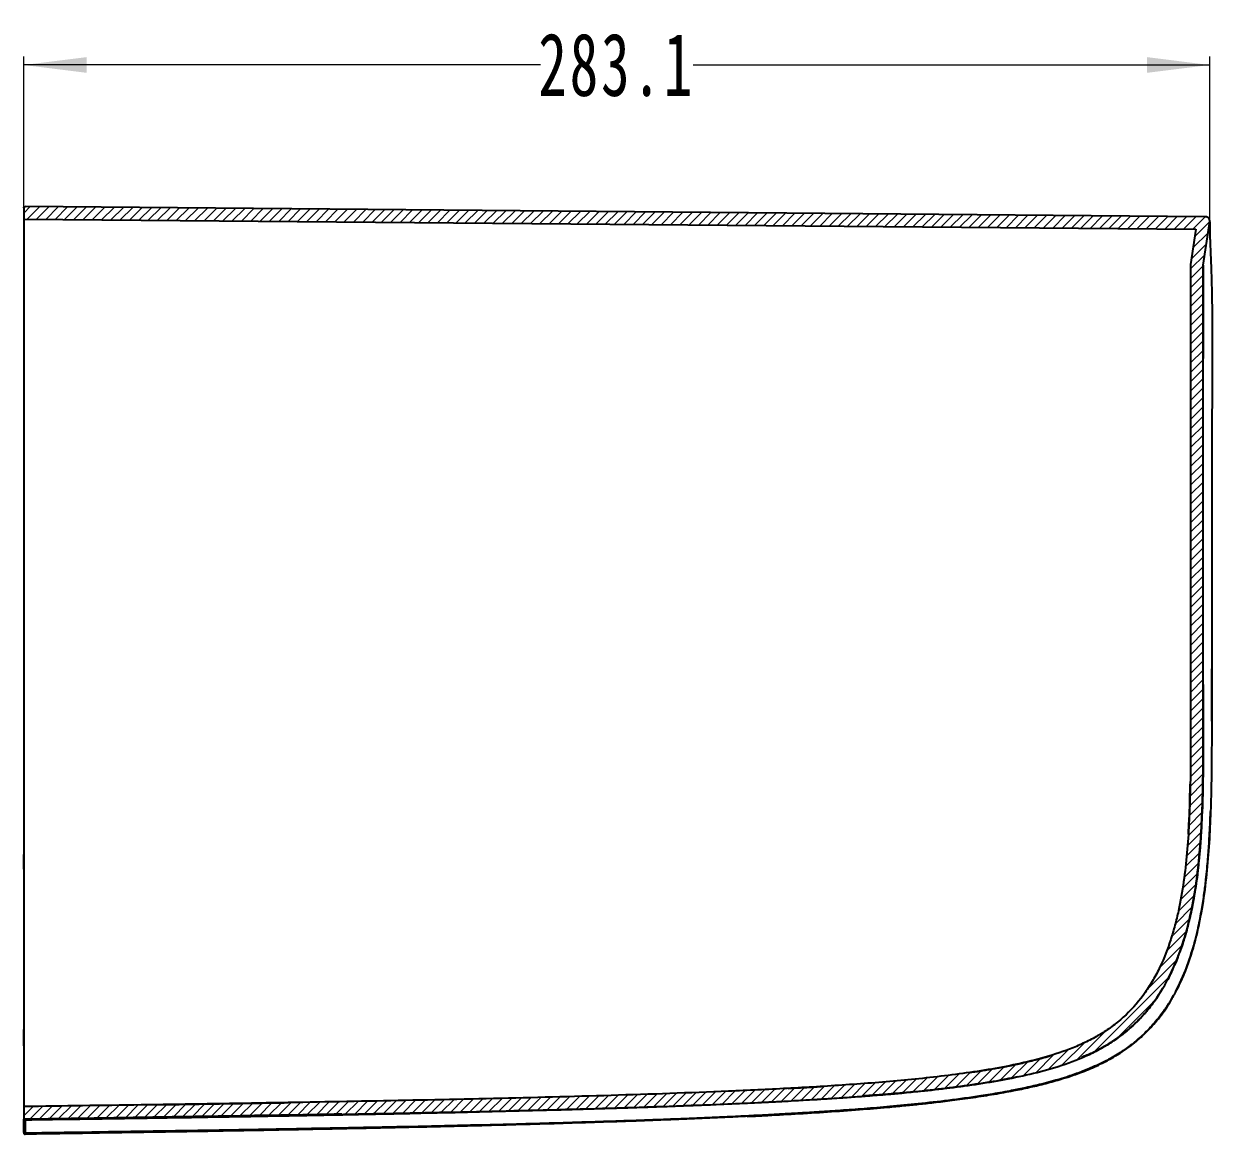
# Model space of a CAD drawing. Header units: millimetres. Extents: x 285 to 1847, y 467 to 1572.
# Drawn here: x 863.9 to 1147.6, y 850.5 to 1115.6 of the extents above; entities that cross this region are included whole.
import ezdxf

# ---------------------------------------------------------------- set-up
doc = ezdxf.new("R2010")
doc.units = ezdxf.units.MM
doc.header["$LTSCALE"] = 16.334999
doc.linetypes.add('点画线', pattern=[18, 12, -2, 2, -2])
doc.layers.get('0').update_dxf_attribs({"lineweight": 18})
doc.layers.add('尺寸线层', color=3, linetype='Continuous', lineweight=18)
doc.styles.add('标准', font='', dxfattribs={"width": 0.667})
doc.styles.get('标准').set_extended_font_data('宋体')
doc.dimstyles.new('标准', dxfattribs={"dimtxt": 3.5, "dimasz": 4, "dimexe": 2, "dimexo": 0, "dimtad": 1, "dimdec": 1, "dimdsep": 46, "dimtxsty": '标准', "dimblk": '_CAXARROW', "dimcen": 0, "dimdle": 6, "dimazin": 2, "dimtfac": 0.707107, "dimtdec": 3, "dimtmove": 2, "dimatfit": 3, "dimfxl": 0, "dimfrac": 2, "dimtolj": 1, "dimarcsym": 0})

# ---------------------------------------------------------------- blocks, each defined once
blk = doc.blocks.new('*X2')
at = {"layer": '尺寸线层'}
for points in [[(863.9, 1105.79), (878.9, 1107.67), (878.9, 1103.92)], [(1146.97, 1105.79), (1131.97, 1107.67), (1131.97, 1103.92)]]:
    blk.add_hatch(color=0, dxfattribs=at).paths.add_polyline_path(points, flags=0)
at = {"layer": '尺寸线层', "color": 0}
for p, q in [((863.9, 1071.69), (863.9, 1107.79)), ((1146.97, 1068.4), (1146.97, 1107.79)), ((987.21, 1105.79), (863.9, 1105.79)), ((1023.66, 1105.79), (1146.97, 1105.79))]:
    blk.add_line(p, q, dxfattribs=at)
at = {"layer": '尺寸线层', "color": 0, "linetype": '点画线', "insert": (1005.43, 1105.79), "char_height": 15, "width": 72.9079, "attachment_point": 5, "line_spacing_factor": 1.15057, "style": '标准'}
blk.add_mtext('\\T1.1;283.1', dxfattribs=at)
blk = doc.blocks.new('_CAXARROW')
blk.add_hatch(color=0).paths.add_polyline_path([(0, 0), (-1, 0.125), (-1, -0.125)], flags=0)

msp = doc.modelspace()

# ---------------------------------------------------------------- hatches: boundary and pattern name
at = {"linetype": 'Continuous', "lineweight": 18}
h = msp.add_hatch(dxfattribs=at)
h.set_pattern_fill('ANSI31', color=2, scale=0.5, style=0)
edge = h.paths.add_edge_path(flags=0)
edge.add_spline(control_points=[(1145.43, 1057.99), (1145.56, 1058.89), (1145.7, 1059.79), (1145.83, 1060.69), (1146.03, 1062.07), (1146.24, 1063.46), (1146.44, 1064.84), (1146.62, 1066.03), (1146.79, 1067.21), (1146.97, 1068.4)], knot_values=[0, 0, 0, 0, 2.728333, 2.728333, 2.728333, 6.930427, 6.930427, 6.930427, 10.523132, 10.523132, 10.523132, 10.523132], weights=[1, 1, 1, 1, 1, 1, 1, 1, 1, 1], degree=3, periodic=0)
edge.add_spline(control_points=[(1146.97, 1068.4), (1147.05, 1068.96), (1146.56, 1069.54), (1145.99, 1069.54)], knot_values=[0, 0, 0, 0, 1.693967, 1.693967, 1.693967, 1.693967], weights=[1, 1, 1, 1], degree=3, periodic=0)
edge.add_spline(control_points=[(1145.99, 1069.54), (1052.06, 1070.36), (958.13, 1071.17), (864.2, 1071.99)], knot_values=[0, 0, 0, 0, 281.795396, 281.795396, 281.795396, 281.795396], weights=[1, 1, 1, 1], degree=3, periodic=0)
edge.add_spline(control_points=[(864.2, 1071.99), (864.04, 1071.99), (863.9, 1071.85), (863.9, 1071.69)], knot_values=[0, 0, 0, 0, 0.470128, 0.470128, 0.470128, 0.470128], weights=[1, 1, 1, 1], degree=3, periodic=0)
edge.add_spline(control_points=[(863.9, 1071.69), (863.9, 1070.79), (863.9, 1069.89), (863.9, 1068.99)], knot_values=[0, 0, 0, 0, 2.697495, 2.697495, 2.697495, 2.697495], weights=[1, 1, 1, 1], degree=3, periodic=0)
edge.add_spline(control_points=[(863.9, 1068.99), (957.15, 1068.18), (1050.4, 1067.37), (1143.65, 1066.56)], knot_values=[0, 0, 0, 0, 279.766665, 279.766665, 279.766665, 279.766665], weights=[1, 1, 1, 1], degree=3, periodic=0)
edge.add_spline(control_points=[(1143.65, 1066.56), (1143.48, 1065.42), (1143.31, 1064.27), (1143.15, 1063.12), (1142.9, 1061.46), (1142.65, 1059.8), (1142.41, 1058.13)], knot_values=[0, 0, 0, 0, 3.477523, 3.477523, 3.477523, 8.520146, 8.520146, 8.520146, 8.520146], weights=[1, 1, 1, 1, 1, 1, 1], degree=3, periodic=0)
edge.add_spline(control_points=[(1142.41, 1058.13), (1142.41, 1032), (1142.41, 1005.87), (1142.41, 979.73), (1142.41, 966.33), (1142.48, 952.92), (1142.39, 939.51), (1142.31, 926.99), (1142.03, 914.27), (1139.1, 902.1), (1137.93, 897.29), (1136.29, 892.52), (1133.92, 888.18), (1131.95, 884.6), (1129.42, 881.24), (1126.39, 878.5), (1123.35, 875.75), (1119.77, 873.56), (1116.03, 871.89), (1106.6, 867.7), (1096.13, 866.08), (1085.89, 864.75), (1074.2, 863.23), (1062.42, 862.39), (1050.64, 861.71), (1038.88, 861.03), (1027.1, 860.55), (1015.32, 860.15), (1003.55, 859.74), (991.77, 859.42), (979.99, 859.14), (968.21, 858.85), (956.43, 858.61), (944.64, 858.39), (932.86, 858.17), (921.08, 857.97), (909.3, 857.79), (894.17, 857.55), (879.03, 857.34), (863.9, 857.14)], knot_values=[0, 0, 0, 0, 78.325894, 78.325894, 78.325894, 118.510508, 118.510508, 118.510508, 156.152586, 156.152586, 156.152586, 170.981547, 170.981547, 170.981547, 183.254613, 183.254613, 183.254613, 195.534257, 195.534257, 195.534257, 226.687253, 226.687253, 226.687253, 262.116035, 262.116035, 262.116035, 297.504021, 297.504021, 297.504021, 332.888267, 332.888267, 332.888267, 368.271886, 368.271886, 368.271886, 403.65535, 403.65535, 403.65535, 449.10486, 449.10486, 449.10486, 449.10486], weights=[1, 1, 1, 1, 1, 1, 1, 1, 1, 1, 1, 1, 1, 1, 1, 1, 1, 1, 1, 1, 1, 1, 1, 1, 1, 1, 1, 1, 1, 1, 1, 1, 1, 1, 1, 1, 1, 1, 1, 1], degree=3, periodic=0)
edge.add_line((863.9, 857.14), (863.9, 854.44))
edge.add_arc((864.2, 854.44), 0.3, 180.0003, 270.754)
edge.add_spline(control_points=[(864.2, 854.14), (890.06, 854.48), (915.92, 854.86), (941.78, 855.33), (968.55, 855.83), (995.33, 856.39), (1022.09, 857.39), (1035.47, 857.89), (1048.86, 858.48), (1062.21, 859.45), (1071.83, 860.14), (1081.44, 861), (1090.97, 862.42), (1100.56, 863.86), (1110.36, 865.71), (1119.06, 869.99), (1123.41, 872.14), (1127.48, 875.05), (1130.77, 878.61), (1134.05, 882.17), (1136.65, 886.43), (1138.57, 890.88), (1141.62, 897.93), (1143.19, 905.62), (1144.1, 913.25), (1145.14, 921.98), (1145.35, 930.81), (1145.4, 939.61), (1145.62, 974.72), (1145.42, 1009.84), (1145.42, 1044.95), (1145.42, 1049.25), (1145.42, 1053.54), (1145.42, 1057.84)], knot_values=[0, 0, 0, 0, 77.71425, 77.71425, 77.71425, 158.194656, 158.194656, 158.194656, 198.439039, 198.439039, 198.439039, 227.408984, 227.408984, 227.408984, 256.722284, 256.722284, 256.722284, 271.321784, 271.321784, 271.321784, 285.889476, 285.889476, 285.889476, 309.001965, 309.001965, 309.001965, 335.344773, 335.344773, 335.344773, 440.369374, 440.369374, 440.369374, 453.221872, 453.221872, 453.221872, 453.221872], weights=[1, 1, 1, 1, 1, 1, 1, 1, 1, 1, 1, 1, 1, 1, 1, 1, 1, 1, 1, 1, 1, 1, 1, 1, 1, 1, 1, 1, 1, 1, 1, 1, 1, 1], degree=3, periodic=0)
edge.add_spline(control_points=[(1145.42, 1057.84), (1145.42, 1057.85), (1145.42, 1057.87), (1145.42, 1057.88), (1145.42, 1057.89), (1145.42, 1057.91), (1145.42, 1057.92), (1145.43, 1057.94), (1145.43, 1057.97), (1145.43, 1057.99)], knot_values=[0, 0, 0, 0, 0.040583, 0.040583, 0.040583, 0.081166, 0.081166, 0.081166, 0.146186, 0.146186, 0.146186, 0.146186], weights=[1, 1, 1, 1, 1, 1, 1, 1, 1, 1], degree=3, periodic=0)

# ---------------------------------------------------------------- linework, layer by layer
at = {"color": 7, "linetype": 'Continuous', "lineweight": 25}
for p, q in [((863.9, 1071.69), (863.9, 1068.99)), ((1145.99, 1069.54), (864.2, 1071.99)), ((863.9, 1068.99), (863.9, 917.32)), ((863.9, 1068.99), (1143.65, 1066.56)), ((863.9, 1066.86), (863.9, 1033.52)), ((1145.43, 1057.99), (1146.97, 1068.4)), ((1143.65, 1066.56), (1142.41, 1058.13)), ((1142.41, 1058.13), (1142.4, 1058.08)), ((1145.43, 1057.99), (1145.43, 1057.97)), ((1147.47, 957.49), (1147.46, 961.66)), ((1145.43, 957.89), (1145.43, 950.03)), ((1145.42, 949.52), (1145.42, 947.99)), ((1145.43, 950.03), (1145.43, 946.06)), ((1145.42, 945.67), (1145.41, 942.95)), ((1145.42, 946.49), (1145.42, 946.07)), ((1145.4, 939.86), (1145.39, 938.14)), ((1142.23, 929.95), (1142.31, 934.08)), ((863.9, 921.11), (863.9, 913.77)), ((863.9, 919.46), (863.9, 915.49)), ((863.9, 913.77), (863.9, 917.32)), ((863.9, 917.32), (863.9, 887.26)), ((1139.55, 885.85), (1141.19, 889.62)), ((863.9, 887.26), (863.9, 875.55)), ((1138.81, 884.53), (1139.55, 885.85)), ((1133.6, 882.13), (1131.86, 879.85)), ((863.9, 875.55), (863.9, 860.65)), ((863.9, 871.63), (863.9, 875.55)), ((863.9, 873.63), (863.9, 871.63)), ((863.9, 860.65), (863.9, 857.14)), ((863.9, 857.14), (863.9, 854.44)), ((863.9, 857.14), (863.9, 857.14)), ((863.9, 854.44), (863.9, 854.36)), ((863.9, 854.4), (863.9, 853.63)), ((863.9, 854.36), (863.9, 854.12)), ((863.9, 851), (863.9, 854.12)), ((864.2, 854.08), (864.2, 853.9)), ((899.3, 854.67), (880.7, 854.39)), ((863.9, 853.69), (863.9, 853.63)), ((863.9, 851), (863.9, 850.97)), ((863.9, 850.97), (863.9, 850.86)), ((863.9, 850.86), (863.9, 850.83)), ((863.9, 850.85), (863.9, 850.83)), ((864.2, 850.78), (864.2, 850.73)), ((864.2, 850.73), (864.2, 850.57))]:
    msp.add_line(p, q, dxfattribs=at)
at = {"color": 8, "linetype": 'Continuous', "lineweight": 25}
for p, q in [((1147.45, 961.67), (1147.45, 961.66)), ((1147.45, 957.5), (1147.45, 957.49)), ((1145.42, 950.04), (1145.42, 949.52)), ((1145.42, 947.99), (1145.42, 946.49)), ((1145.42, 946.07), (1145.42, 945.67)), ((1145.4, 938.13), (1145.27, 931.37)), ((1145.11, 926.82), (1144.88, 922.35)), ((1144.47, 917.14), (1144.05, 912.84)), ((1140.47, 896.09), (1139.46, 893.09)), ((1137.43, 888.5), (1136.93, 887.41)), ((1134.23, 882.92), (1133.61, 882.08)), ((1135.33, 884.75), (1134.23, 882.92)), ((1134.95, 884.2), (1134.23, 882.96)), ((880.7, 854.39), (864.2, 854.14)), ((915.81, 854.92), (899.3, 854.67)), ((864.2, 850.57), (864.2, 850.53))]:
    msp.add_line(p, q, dxfattribs=at)
at = {"color": 7, "linetype": 'Continuous', "lineweight": 25}
for points in [[(1145.43, 1057.96), (1145.43, 1057.93), (1145.43, 1057.84), (1145.43, 1057.71), (1145.43, 1057.58), (1145.43, 1057.51), (1145.43, 1057.41), (1145.43, 1057.25), (1145.43, 1057.13), (1145.43, 1056.99), (1145.43, 1056.92), (1145.43, 1056.83), (1145.43, 1056.74), (1145.43, 1056.63), (1145.43, 1056.51), (1145.43, 1056.38), (1145.43, 1056.24), (1145.43, 1056.07), (1145.43, 1056.06), (1145.43, 1055.94), (1145.43, 1055.57), (1145.43, 1055.14), (1145.43, 1054.49), (1145.43, 1053.54), (1145.43, 1052.34), (1145.43, 1051.16), (1145.43, 1050.1), (1145.43, 1048.94), (1145.43, 1048.63), (1145.43, 1048.54), (1145.43, 1048.52), (1145.43, 1048.51), (1145.43, 1048.51), (1145.43, 1048.51), (1145.43, 1048.5), (1145.43, 1048.5), (1145.43, 1048.5), (1145.43, 1048.5), (1145.43, 1048.5), (1145.43, 1047.65), (1145.43, 1046.76), (1145.43, 1045.81), (1145.43, 1044.83), (1145.43, 1043.81), (1145.43, 1042.76), (1145.43, 1041.67), (1145.43, 1040.56), (1145.43, 1039.55), (1145.43, 1038.85), (1145.43, 1037.98), (1145.43, 1036.95), (1145.43, 1035.75), (1145.43, 1035.7)], [(864.2, 853.9), (864.2, 853.44), (864.2, 852.99), (864.2, 852.71), (864.2, 852.16), (864.2, 851.61), (864.2, 851.33), (864.2, 850.78)]]:
    msp.add_lwpolyline(points, dxfattribs=at)
for centre, radius, start, end in [((864.2, 854.44), 0.3, 180.0003, 270.754), ((864.19, 854.37), 0.291, 181.9764, 272.6173), ((864.17, 851), 0.276, 187.127, 276.4772), ((864.19, 850.87), 0.294, 181.3207, 272.1816), ((864.2, 850.83), 0.3, 180, 270.8564)]:
    msp.add_arc(centre, radius, start, end, dxfattribs=at)
for points, knots in [([(863.9, 1071.69), (863.9, 1071.77), (863.93, 1071.85), (864.04, 1071.96), (864.12, 1071.99), (864.2, 1071.99)], [0, 0, 0, 0, 3070.725345, 3070.725345, 6141.45069, 6141.45069, 6141.45069, 6141.45069]), ([(1146.97, 1068.4), (1146.97, 1068.42), (1146.98, 1068.47), (1146.98, 1068.54), (1146.98, 1068.62), (1146.97, 1068.72), (1146.93, 1068.86), (1146.87, 1069.02), (1146.74, 1069.2), (1146.59, 1069.35), (1146.43, 1069.44), (1146.3, 1069.49), (1146.2, 1069.52), (1146.09, 1069.54), (1146.02, 1069.54), (1145.99, 1069.54)], [0, 0, 0, 0, 1519.69469, 3035.449666, 4555.074957, 6839.192358, 9123.653014, 13664.651953, 18219.407211, 22779.073129, 27317.962258, 29599.194017, 31881.029186, 34154.671467, 36428.537535, 36428.537535, 36428.537535, 36428.537535]), ([(1146.97, 1068.35), (1146.97, 1068.33), (1146.97, 1068.3), (1146.97, 1068.17), (1146.96, 1067.87), (1146.96, 1067.18), (1146.97, 1066.22), (1147.01, 1064.87), (1147.07, 1063.12), (1147.16, 1060.8), (1147.28, 1057.93), (1147.39, 1054.68), (1147.49, 1050.75), (1147.55, 1046.25), (1147.57, 1041.36), (1147.56, 1036.26), (1147.55, 1031.03), (1147.51, 1023.99), (1147.47, 1015.11), (1147.44, 1003.24), (1147.43, 990.17), (1147.44, 975.91), (1147.44, 966.42), (1147.45, 961.67)], [0, 0, 0, 0, 932.88026, 2106.787557, 5795.699294, 9088.455348, 12379.37874, 14870.698706, 17359.426853, 19844.881143, 21708.153385, 23570.805929, 25434.029228, 27298.565026, 29164.773754, 31032.351023, 32901.065002, 34770.578066, 38510.498988, 42251.912907, 47241.790625, 52232.727833, 57224.340571, 57224.340571, 57224.340571, 57224.340571]), ([(1142.41, 1058.13), (1142.41, 1039.4), (1142.41, 1011.31), (1142.41, 978.53), (1142.41, 964.48), (1142.41, 955.12), (1142.41, 950.43), (1142.4, 941.07), (1142.39, 936.38), (1142.16, 927.03), (1141.95, 922.37), (1141.32, 915.4), (1141.06, 913.08), (1140.4, 908.45), (1140, 906.14), (1139.25, 902.69), (1138.97, 901.54), (1138.36, 899.27), (1138.03, 898.14), (1136.95, 894.8), (1136.1, 892.61), (1134.84, 889.96), (1134.58, 889.43), (1134.03, 888.38), (1133.74, 887.86), (1132.86, 886.33), (1132.23, 885.34), (1130.21, 882.46), (1128.7, 880.68), (1126.56, 878.65), (1126.12, 878.25), (1125.22, 877.48), (1124.76, 877.11), (1123.37, 876.03), (1122.41, 875.36), (1120.43, 874.12), (1119.41, 873.54), (1117.84, 872.74), (1117.31, 872.48), (1116.24, 871.98), (1115.7, 871.74), (1112.98, 870.59), (1110.77, 869.83), (1106.31, 868.5), (1104.05, 867.94), (1099.51, 866.93), (1097.22, 866.49), (1092.63, 865.7), (1090.32, 865.35), (1085.69, 864.71), (1083.37, 864.42), (1078.73, 863.89), (1076.4, 863.66), (1069.43, 862.99), (1064.77, 862.63), (1055.45, 861.98), (1050.78, 861.7), (1041.45, 861.21), (1036.78, 860.99), (1022.77, 860.39), (1013.43, 860.07), (994.74, 859.5), (985.4, 859.26), (957.36, 858.61), (938.67, 858.26), (901.28, 857.65), (882.59, 857.38), (863.9, 857.14)], [0, 0, 0, 0, 10115.249549, 15172.874323, 17701.68671, 17701.68671, 20230.499097, 20230.499097, 22759.311485, 22759.311485, 25288.123872, 25288.123872, 26552.530065, 26552.530065, 27816.936259, 27816.936259, 28449.139356, 28449.139356, 29081.342452, 29081.342452, 30345.748646, 30345.748646, 30661.850194, 30661.850194, 30977.951743, 30977.951743, 31610.15484, 31610.15484, 32874.561033, 32874.561033, 33190.662582, 33190.662582, 33506.76413, 33506.76413, 34138.967227, 34138.967227, 34771.170324, 34771.170324, 35087.271872, 35087.271872, 35403.37342, 35403.37342, 36667.779614, 36667.779614, 37932.185808, 37932.185808, 39196.592001, 39196.592001, 40460.998195, 40460.998195, 41725.404388, 41725.404388, 42989.810582, 42989.810582, 45518.622969, 45518.622969, 48047.435356, 48047.435356, 50576.247743, 50576.247743, 55633.872518, 55633.872518, 60691.497292, 60691.497292, 70806.746841, 70806.746841, 80921.996389, 80921.996389, 80921.996389, 80921.996389]), ([(864.2, 854.14), (883.05, 854.39), (901.9, 854.66), (939.6, 855.28), (958.45, 855.63), (986.72, 856.29), (996.14, 856.54), (1014.99, 857.12), (1024.41, 857.45), (1038.53, 858.07), (1043.24, 858.29), (1052.65, 858.81), (1057.36, 859.1), (1066.76, 859.77), (1071.46, 860.16), (1078.49, 860.85), (1080.83, 861.11), (1085.51, 861.66), (1087.85, 861.97), (1092.52, 862.65), (1094.84, 863.02), (1099.47, 863.87), (1101.77, 864.34), (1106.33, 865.41), (1108.59, 866.02), (1113.06, 867.44), (1115.27, 868.26), (1118.51, 869.71), (1119.59, 870.24), (1121.68, 871.37), (1122.69, 871.97), (1125.64, 873.91), (1127.49, 875.37), (1129.63, 877.42), (1130.05, 877.84), (1130.87, 878.71), (1131.27, 879.15), (1132.43, 880.51), (1133.16, 881.44), (1135.21, 884.32), (1136.41, 886.35), (1137.73, 889.01), (1137.98, 889.54), (1138.47, 890.63), (1138.71, 891.18), (1139.39, 892.83), (1139.8, 893.94), (1140.95, 897.29), (1141.59, 899.55), (1142.67, 904.14), (1143.11, 906.45), (1143.85, 911.12), (1144.14, 913.47), (1144.85, 920.54), (1145.1, 925.27), (1145.38, 934.72), (1145.41, 939.46), (1145.42, 946.56), (1145.42, 948.93), (1145.42, 953.67), (1145.42, 960.77), (1145.42, 977.34), (1145.42, 1010.49), (1145.42, 1038.9), (1145.42, 1057.84)], [0, 0, 0, 0, 9113.367544, 9113.367544, 18226.735088, 18226.735088, 22783.41886, 22783.41886, 27340.102632, 27340.102632, 29618.444518, 29618.444518, 31896.786404, 31896.786404, 34175.12829, 34175.12829, 35314.299233, 35314.299233, 36453.470176, 36453.470176, 37592.641119, 37592.641119, 38731.812062, 38731.812062, 39870.983005, 39870.983005, 41010.153948, 41010.153948, 41579.739419, 41579.739419, 42149.324891, 42149.324891, 43288.495834, 43288.495834, 43573.28857, 43573.28857, 43858.081305, 43858.081305, 44427.666777, 44427.666777, 45566.83772, 45566.83772, 45851.630456, 45851.630456, 46136.423191, 46136.423191, 46706.008663, 46706.008663, 47845.179606, 47845.179606, 48984.350549, 48984.350549, 50123.521492, 50123.521492, 52401.863378, 52401.863378, 54680.205264, 54680.205264, 55819.376207, 55819.376207, 56958.54715, 59236.889036, 63793.572808, 72906.940352, 72906.940352, 72906.940352, 72906.940352]), ([(1145.42, 1057.84), (1145.42, 1057.85), (1145.42, 1057.87), (1145.42, 1057.88), (1145.42, 1057.89), (1145.42, 1057.91), (1145.42, 1057.92), (1145.43, 1057.94), (1145.43, 1057.97), (1145.43, 1057.99)], [0, 0, 0, 0, 2665.245713, 2665.245713, 2665.245713, 5330.49136, 5330.49136, 5330.49136, 9600.55824, 9600.55824, 9600.55824, 9600.55824]), ([(1147.47, 949.15), (1147.47, 950.41), (1147.47, 953.19), (1147.47, 955.97), (1147.47, 957.49)], [0, 0, 0, 0, 3000.871329, 6631.463542, 6631.463542, 6631.463542, 6631.463542]), ([(1147.45, 949.16), (1147.45, 946.66), (1147.44, 944.16), (1147.41, 939.16), (1147.39, 936.65), (1147.26, 929.15), (1147.1, 924.14), (1146.59, 916.65), (1146.38, 914.16), (1145.83, 909.18), (1145.49, 906.69), (1144.63, 901.76), (1144.12, 899.3), (1142.85, 894.45), (1142.09, 892.06), (1141.18, 889.72)], [0, 0, 0, 0, 2388.215589, 2388.215589, 4776.431178, 4776.431178, 9552.862356, 9552.862356, 11941.077945, 11941.077945, 14329.293534, 14329.293534, 16717.509123, 16717.509123, 19105.724712, 19105.724712, 19105.724712, 19105.724712]), ([(1145.39, 938.14), (1145.39, 938.1), (1145.39, 937.73), (1145.38, 936.95), (1145.37, 936.04), (1145.36, 935.45), (1145.36, 935.27)], [0, 0, 0, 0, 479.754913, 4561.440075, 9483.702452, 11685.264389, 11685.264389, 11685.264389, 11685.264389]), ([(1145.27, 931.37), (1145.26, 930.58), (1145.25, 929.06), (1145.16, 927.55), (1145.11, 926.82)], [0, 0, 0, 0, 3404.798678, 6567.054202, 6567.054202, 6567.054202, 6567.054202]), ([(1145.29, 931.52), (1145.26, 930.4), (1145.22, 928.84), (1145.15, 927.28), (1145.12, 926.84)], [0, 0, 0, 0, 4675.470827, 6564.495742, 6564.495742, 6564.495742, 6564.495742]), ([(1141.87, 922.15), (1141.88, 922.33), (1141.94, 923.19), (1142.03, 924.85), (1142.14, 927.27), (1142.2, 929.01), (1142.23, 929.95)], [0, 0, 0, 0, 815.71536, 3828.433406, 7426.770842, 11611.264177, 11611.264177, 11611.264177, 11611.264177]), ([(1141.19, 889.62), (1141.82, 891.4), (1143.02, 894.76), (1144.22, 899.69), (1145.07, 904.06), (1145.65, 907.87), (1146.05, 911.09), (1146.33, 913.81), (1146.6, 916.85), (1146.87, 920.81), (1147.07, 924.59), (1147.13, 926.98), (1147.15, 927.57)], [0, 0, 0, 0, 3914.53193, 7400.894985, 10463.784481, 13107.184959, 15333.610305, 17144.537038, 18736.355347, 21609.197585, 25299.454984, 26513.657152, 26513.657152, 26513.657152, 26513.657152]), ([(1144.88, 922.35), (1144.86, 921.72), (1144.78, 919.98), (1144.59, 918.25), (1144.47, 917.14)], [0, 0, 0, 0, 2357.11619, 6546.363486, 6546.363486, 6546.363486, 6546.363486]), ([(1144.9, 922.36), (1144.89, 922.14), (1144.85, 921.57), (1144.79, 920.65), (1144.71, 919.61), (1144.62, 918.49), (1144.55, 917.66), (1144.51, 917.19), (1144.51, 917.15)], [0, 0, 0, 0, 2151.480037, 5463.450416, 8774.599026, 12084.949342, 16306.179631, 16670.692218, 16670.692218, 16670.692218, 16670.692218]), ([(1144.05, 912.84), (1144.04, 912.73), (1143.85, 910.73), (1143.48, 908.75), (1143.13, 906.88)], [0, 0, 0, 0, 350.764342, 6526.048009, 6526.048009, 6526.048009, 6526.048009]), ([(1144.05, 912.86), (1144.01, 912.58), (1143.93, 911.86), (1143.77, 910.71), (1143.62, 909.7), (1143.43, 908.43), (1143.28, 907.59), (1143.16, 906.89)], [0, 0, 0, 0, 2000.115315, 5100.716894, 8199.938475, 9175.573429, 14192.038877, 14192.038877, 14192.038877, 14192.038877]), ([(1141.67, 900.16), (1141.55, 899.61), (1141.25, 898.22), (1140.76, 896.89), (1140.47, 896.09)], [0, 0, 0, 0, 2570.185479, 6488.619603, 6488.619603, 6488.619603, 6488.619603]), ([(1141.71, 900.17), (1141.68, 900.05), (1141.48, 899.21), (1141.09, 897.85), (1140.7, 896.62), (1140.53, 896.1)], [0, 0, 0, 0, 800.397492, 5559.069636, 9107.944046, 9107.944046, 9107.944046, 9107.944046]), ([(1139.46, 893.09), (1139.41, 892.92), (1139.16, 892.15), (1138.8, 891.44), (1138.52, 890.89)], [0, 0, 0, 0, 1513.192915, 6471.537717, 6471.537717, 6471.537717, 6471.537717]), ([(1141.18, 889.72), (1141.21, 889.69), (1141.24, 889.64), (1141.2, 889.63), (1141.18, 889.62)], [0, 0, 0, 0, 4572.243345, 6477.299685, 6477.299685, 6477.299685, 6477.299685]), ([(1139.55, 885.97), (1139.45, 885.77), (1139.24, 885.35), (1138.91, 884.71), (1138.55, 884.04), (1138.15, 883.33), (1137.72, 882.59), (1137.25, 881.82), (1136.73, 881.02), (1135.64, 879.42), (1133.86, 877.11), (1131.32, 874.45), (1128.69, 872.19), (1125.94, 870.19), (1122.72, 868.26), (1119.34, 866.62), (1115.96, 865.25), (1113.19, 864.29), (1110.73, 863.54), (1108.57, 862.93), (1105.86, 862.24), (1102.75, 861.54), (1099.58, 860.9), (1096.15, 860.28), (1091.27, 859.48), (1084.78, 858.59), (1077.53, 857.77), (1070.82, 857.12), (1064.64, 856.61), (1059, 856.19), (1053.91, 855.85), (1049.35, 855.57), (1045.34, 855.34), (1041.87, 855.15), (1038.94, 855), (1035.42, 854.82), (1031.3, 854.63), (1026.35, 854.41), (1020.97, 854.19), (1011.93, 853.85), (998.59, 853.4), (979.09, 852.85), (960.1, 852.4), (942.31, 852.04), (930.74, 851.82), (918.89, 851.61), (908.21, 851.43), (896.11, 851.24), (885.47, 851.08), (874.84, 850.92), (867.75, 850.82), (864.2, 850.78)], [0, 0, 0, 0, 281.106082, 581.325711, 900.669095, 1239.111139, 1596.67349, 1973.359336, 2369.18291, 2784.177119, 4406.172945, 6030.672451, 7399.859632, 8769.394042, 10302.233516, 12097.656333, 13469.335914, 14838.103258, 15738.223398, 16661.664544, 17610.88177, 19190.134712, 20603.454994, 21606.35455, 23478.066124, 26689.011556, 29674.107472, 32434.463612, 34970.786953, 37283.509295, 39372.972941, 41239.399884, 42882.890285, 44303.597411, 45501.583278, 46476.890766, 48625.195354, 50554.869694, 52556.502398, 55224.082604, 61641.538905, 68922.071188, 79130.562539, 84925.521834, 90720.413941, 93311.776038, 99456.360349, 103799.426288, 108142.506759, 112485.619606, 116828.790801, 116828.790801, 116828.790801, 116828.790801]), ([(1036.57, 854.78), (1037.91, 854.85), (1041.73, 855.02), (1048.14, 855.39), (1055.73, 855.86), (1063.09, 856.39), (1069.16, 856.89), (1073.86, 857.33), (1077.53, 857.7), (1081.35, 858.12), (1085.7, 858.64), (1090.51, 859.3), (1095.42, 860.07), (1099.89, 860.87), (1103.83, 861.69), (1107.52, 862.56), (1111.61, 863.68), (1115.82, 865.08), (1120.08, 866.83), (1124.16, 868.92), (1127.99, 871.47), (1131.46, 874.42), (1134.46, 877.68), (1136.79, 880.79), (1137.93, 882.92), (1138.32, 883.65)], [0, 0, 0, 0, 2009.494462, 5695.959813, 9555.500909, 13344.729859, 16696.981582, 18635.985672, 20384.616784, 22198.895192, 24379.224304, 26918.085656, 29458.557937, 31812.788348, 33720.211833, 35486.510019, 37507.244806, 40106.481709, 42164.369824, 44485.176586, 47069.688675, 49180.272524, 51435.615835, 53832.058483, 55089.09916, 55089.09916, 55089.09916, 55089.09916]), ([(1133.61, 882.08), (1133.44, 881.83), (1132.88, 881.05), (1132.27, 880.32), (1131.85, 879.82)], [0, 0, 0, 0, 2044.544817, 6423.306954, 6423.306954, 6423.306954, 6423.306954]), ([(1130.35, 878.24), (1129.92, 877.78), (1128.58, 876.31), (1125.96, 874.16), (1122.56, 871.85), (1119.37, 870.04), (1117.23, 869.21), (1116.38, 868.89)], [0, 0, 0, 0, 1544.165937, 4899.935147, 8260.715971, 11631.954979, 13841.806154, 13841.806154, 13841.806154, 13841.806154]), ([(1130.49, 878.29), (1130.33, 878.12), (1130.02, 877.79), (1129.54, 877.31), (1129.18, 876.97), (1128.74, 876.55), (1127.73, 875.62), (1126.12, 874.3), (1124.12, 872.87), (1122.32, 871.72), (1120.58, 870.74), (1119.15, 870.01), (1118, 869.46), (1117.17, 869.09), (1116.63, 868.86), (1116.41, 868.76)], [0, 0, 0, 0, 1342.865055, 2686.171771, 4029.844853, 4257.732832, 6278.019912, 12087.847514, 16545.666657, 20724.944027, 24625.420061, 28249.064769, 30115.223043, 32133.865098, 33555.939824, 33555.939824, 33555.939824, 33555.939824]), ([(1101.48, 867.37), (1101.72, 867.42), (1102.47, 867.59), (1103.73, 867.88), (1104.76, 868.14), (1105.27, 868.27)], [0, 0, 0, 0, 1638.348588, 5222.734668, 8799.799427, 8799.799427, 8799.799427, 8799.799427]), ([(1105.27, 868.27), (1105.58, 868.35), (1106.21, 868.51), (1107.14, 868.76), (1108.07, 869.03), (1108.68, 869.21), (1108.99, 869.3)], [0, 0, 0, 0, 2797.72111, 5587.931624, 8372.272242, 11152.469598, 11152.469598, 11152.469598, 11152.469598]), ([(1089.88, 865.3), (1090.32, 865.36), (1091.19, 865.49), (1092.49, 865.69), (1093.35, 865.83), (1093.77, 865.9)], [0, 0, 0, 0, 2946.054006, 5853.374067, 8724.638422, 8724.638422, 8724.638422, 8724.638422]), ([(1093.77, 865.9), (1094.21, 865.98), (1095.08, 866.12), (1096.37, 866.35), (1097.22, 866.51), (1097.64, 866.59)], [0, 0, 0, 0, 2958.386825, 5873.937163, 8749.792142, 8749.792142, 8749.792142, 8749.792142]), ([(1097.64, 866.59), (1097.97, 866.65), (1098.62, 866.77), (1099.58, 866.97), (1100.54, 867.16), (1101.17, 867.3), (1101.48, 867.37)], [0, 0, 0, 0, 2822.653592, 5610.756868, 8366.167768, 11090.655687, 11090.655687, 11090.655687, 11090.655687]), ([(1101.02, 864.25), (1100.11, 864.05), (1096.83, 863.31), (1091.09, 862.42), (1083.86, 861.44), (1077.67, 860.75), (1073.88, 860.41), (1072.53, 860.29)], [0, 0, 0, 0, 1313.172824, 4716.361071, 8124.897062, 11536.774764, 13436.828833, 13436.828833, 13436.828833, 13436.828833]), ([(1101.02, 864.16), (1100.86, 864.13), (1100.1, 863.97), (1098.87, 863.73), (1097.27, 863.42), (1095.69, 863.14), (1093.91, 862.84), (1091.93, 862.52), (1089.76, 862.2), (1087.62, 861.9), (1084.38, 861.47), (1081.93, 861.2), (1080.1, 860.99)], [0, 0, 0, 0, 571.187199, 2817.183912, 4515.524761, 6450.355487, 8623.066995, 11031.767387, 13678.516184, 16560.941776, 18838.573782, 25453.940421, 25453.940421, 25453.940421, 25453.940421]), ([(1046.33, 861.47), (1047.65, 861.54), (1050.3, 861.68), (1052.96, 861.84), (1054.29, 861.92)], [0, 0, 0, 0, 3002.182932, 6038.75617, 6038.75617, 6038.75617, 6038.75617]), ([(895.43, 857.58), (897.92, 857.61), (902.98, 857.69), (910.74, 857.81), (918.8, 857.94), (924.28, 858.03), (927.07, 858.07)], [0, 0, 0, 0, 2288.750665, 4670.774099, 7146.64208, 9717.017009, 9717.017009, 9717.017009, 9717.017009]), ([(864.2, 853.9), (864.12, 853.89), (864.04, 853.92), (863.93, 854), (863.9, 854.06), (863.9, 854.12)], [0, 0, 0, 0, 2681.187369, 2681.187369, 5362.374738, 5362.374738, 5362.374738, 5362.374738]), ([(1036.49, 854.81), (1035.33, 854.75), (1033, 854.63), (1029.46, 854.47), (1025.83, 854.31), (1022.13, 854.15), (1018.35, 854), (1014.49, 853.85), (1010.55, 853.7), (1002.18, 853.41), (988.96, 852.99), (971.33, 852.51), (953.27, 852.09), (938.3, 851.78), (925.89, 851.54), (916.34, 851.37), (906.49, 851.19), (896.34, 851.03), (885.89, 850.86), (875.15, 850.7), (867.88, 850.59), (864.2, 850.54)], [0, 0, 0, 0, 864.260504, 1748.246066, 2651.965419, 3575.426335, 4518.635722, 5481.599702, 6464.323686, 7466.812442, 11737.717816, 16353.168669, 20649.95591, 25238.622532, 27543.448656, 29922.576497, 32376.001978, 34903.720678, 37505.728807, 40182.024406, 42932.608814, 42932.608814, 42932.608814, 42932.608814]), ([(939.82, 855.33), (937.4, 855.27), (929.4, 855.09), (921.4, 854.99), (915.81, 854.92)], [0, 0, 0, 0, 1682.803263, 5575.90607, 5575.90607, 5575.90607, 5575.90607]), ([(864.2, 850.78), (864.12, 850.77), (864.04, 850.8), (863.93, 850.88), (863.9, 850.94), (863.9, 851)], [0, 0, 0, 0, 2676.412298, 2676.412298, 5352.824595, 5352.824595, 5352.824595, 5352.824595])]:
    msp.add_open_spline(points, degree=3, knots=knots, dxfattribs=at)
for points in [[(1145.43, 1057.99), (1145.42, 1057.94), (1145.42, 1057.89), (1145.42, 1057.84)], [(1147.45, 961.67), (1147.45, 960.28), (1147.45, 958.89), (1147.45, 957.5)], [(1147.45, 957.5), (1147.45, 954.72), (1147.45, 951.94), (1147.45, 949.16)], [(1145.43, 950.03), (1145.42, 950.03), (1145.42, 950.03), (1145.42, 950.04)], [(1145.43, 946.06), (1145.43, 943.42), (1145.43, 940.77), (1145.4, 938.13)], [(1145.43, 946.06), (1145.42, 946.06), (1145.42, 946.07), (1145.42, 946.07)], [(1145.4, 938.13), (1145.4, 938.13), (1145.39, 938.13), (1145.39, 938.14)], [(1141.18, 889.72), (1140.69, 888.45), (1140.14, 887.2), (1139.55, 885.97)], [(1134.23, 882.92), (1134.22, 882.94), (1134.23, 882.95), (1134.23, 882.96)], [(1131.85, 879.82), (1131.85, 879.83), (1131.86, 879.84), (1131.86, 879.85)]]:
    msp.add_open_spline(points, degree=3, dxfattribs=at)
at = {"color": 8, "linetype": 'Continuous', "lineweight": 25}
msp.add_open_spline([(1147.45, 949.16), (1147.47, 949.16), (1147.47, 949.15), (1147.45, 949.14)], degree=3, dxfattribs=at)
for points, knots in [([(1145.36, 935.27), (1145.35, 934.91), (1145.33, 933.66), (1145.31, 932.4), (1145.29, 931.52)], [0, 0, 0, 0, 1921.037907, 6580.466626, 6580.466626, 6580.466626, 6580.466626]), ([(1145.12, 926.84), (1145.09, 925.95), (1145.03, 924.58), (1144.95, 923.09), (1144.91, 922.48), (1144.9, 922.36)], [0, 0, 0, 0, 5454.838091, 8438.561302, 9185.650343, 9185.650343, 9185.650343, 9185.650343]), ([(1144.51, 917.15), (1144.47, 916.75), (1144.39, 915.91), (1144.26, 914.63), (1144.14, 913.6), (1144.07, 913.01), (1144.05, 912.86)], [0, 0, 0, 0, 3240.036402, 6785.071357, 10328.675938, 11586.876092, 11586.876092, 11586.876092, 11586.876092]), ([(1143.13, 906.88), (1143.04, 906.32), (1142.71, 904.04), (1142.12, 901.83), (1141.67, 900.16)], [0, 0, 0, 0, 1616.884364, 6504.475749, 6504.475749, 6504.475749, 6504.475749]), ([(1143.16, 906.89), (1143.15, 906.8), (1142.99, 905.85), (1142.66, 904.2), (1142.19, 902.06), (1141.87, 900.77), (1141.71, 900.17)], [0, 0, 0, 0, 498.574702, 4832.52898, 8429.642354, 11536.081133, 11536.081133, 11536.081133, 11536.081133]), ([(1140.53, 896.1), (1140.47, 895.92), (1140.16, 894.91), (1139.74, 893.95), (1139.39, 893.15)], [0, 0, 0, 0, 1150.965869, 6480.75606, 6480.75606, 6480.75606, 6480.75606]), ([(1138.19, 890.16), (1138.05, 889.77), (1137.85, 889.19), (1137.53, 888.67), (1137.43, 888.5)], [0, 0, 0, 0, 4324.451756, 6459.095781, 6459.095781, 6459.095781, 6459.095781]), ([(1139.55, 885.97), (1139.57, 885.93), (1139.6, 885.88), (1139.56, 885.86), (1139.54, 885.85)], [0, 0, 0, 0, 4459.130112, 6463.117365, 6463.117365, 6463.117365, 6463.117365]), ([(1131.85, 879.82), (1131.74, 879.69), (1131.52, 879.43), (1131.18, 879.04), (1130.84, 878.66), (1130.61, 878.41), (1130.49, 878.29)], [0, 0, 0, 0, 2844.301123, 5686.446584, 8528.389413, 11372.048498, 11372.048498, 11372.048498, 11372.048498]), ([(1080.1, 860.99), (1079.53, 860.92), (1078.23, 860.77), (1076.22, 860.57), (1074.07, 860.36), (1071.92, 860.16), (1070.18, 860.01), (1068.92, 859.9), (1067.62, 859.79), (1065.62, 859.63), (1062.58, 859.4), (1058.81, 859.13), (1054.3, 858.84), (1049.06, 858.53), (1043.08, 858.2), (1036.36, 857.87), (1030.44, 857.61), (1025.52, 857.41), (1021.78, 857.27), (1017.9, 857.12), (1013.86, 856.98), (1009.68, 856.84), (1005.35, 856.7), (997.74, 856.46), (987.31, 856.17), (974.52, 855.85), (962.95, 855.58), (954, 855.39), (947.38, 855.26), (942.79, 855.17), (938.53, 855.09), (934.18, 855.01), (929.11, 854.91), (919.86, 854.75), (907.14, 854.53), (891.83, 854.29), (877.64, 854.08), (868.56, 853.96), (864.2, 853.9)], [0, 0, 0, 0, 667.729202, 1492.490695, 2317.184227, 3142.086741, 3967.326736, 4324.342129, 4581.927903, 5464.452563, 6627.087426, 8070.974346, 9795.332957, 11801.036557, 14086.778075, 16653.742992, 19502.959603, 20873.625941, 22300.71525, 23784.360233, 25325.742318, 26923.290039, 28577.630295, 30289.025534, 35640.967824, 40526.968349, 44943.911322, 48893.292153, 50774.823096, 52527.898526, 54152.17022, 55647.624914, 57513.219347, 59965.265087, 66238.387314, 72083.55368, 77499.570905, 82485.307939, 82485.307939, 82485.307939, 82485.307939]), ([(1072.53, 860.29), (1071.45, 860.19), (1068.73, 859.93), (1066, 859.76), (1064.35, 859.67)], [0, 0, 0, 0, 2420.429946, 6115.337865, 6115.337865, 6115.337865, 6115.337865])]:
    msp.add_open_spline(points, degree=3, knots=knots, dxfattribs=at)

# ---------------------------------------------------------------- dimensions: what is measured, and where the dimension line sits
at = {"layer": '尺寸线层', "linetype": '点画线'}
dim = msp.add_linear_dim(base=(1146.97, 1105.79), p1=(863.9, 1071.69), p2=(1146.97, 1068.4), dimstyle='标准', override={"dimtxt": 15, "dimasz": 15, "dimtad": 0, "dimzin": 0, "dimsah": 1, "dimtfill": 1, "dimtzin": 0}, dxfattribs=at)
dim.commit()
dim.dimension.update_dxf_attribs({"geometry": '*X2', "text_midpoint": (1005.43, 1105.79), "dimtype": 160})

doc.saveas('drawing.dxf')
